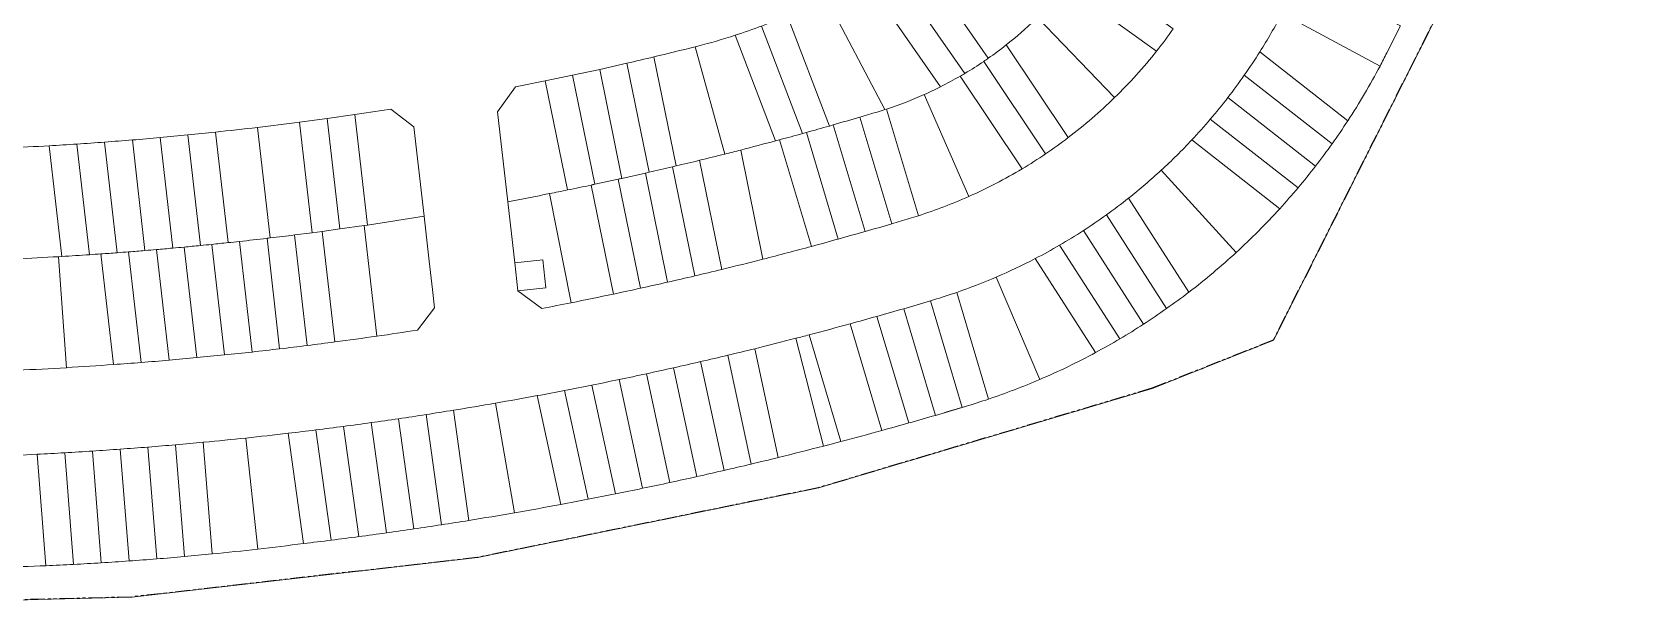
# Model space of a CAD drawing. Header units: centimetres. Extents: x -6122352 to 4157695, y -1694241 to 1947892.
# Drawn here: x -4495659 to -4150355, y -680526 to -556729 of the extents above; entities that cross this region are included whole.
import ezdxf

# ---------------------------------------------------------------- set-up
doc = ezdxf.new("R2010")
doc.units = ezdxf.units.CM
doc.header["$MEASUREMENT"] = 0
doc.linetypes.add('23585-XR-AR-DAMAC PLOT LIMITS$0$PHANTOM2', pattern=[1.25, 0.625, -0.125, 0.125, -0.125, 0.125, -0.125])
for name, color, linetype, lineweight, true_color in [('23585-XR-AR-DAMAC PLOT LIMITS$0$1-End units', 7, 'Continuous', 5, 0xf8991e), ('23585-XR-AR-DAMAC PLOT LIMITS$0$1-Open Space', 7, 'Continuous', 5, 0x90cf5a), ('23585-XR-AR-DAMAC PLOT LIMITS$0$1-Utility', 7, 'Continuous', 5, 0x8db1ff)]:
    doc.layers.add(name, color=color, linetype=linetype, lineweight=lineweight, true_color=true_color)
doc.layers.add('23585-XR-AR-DAMAC PLOT LIMITS$0$1-Mid units', color=41, linetype='Continuous', lineweight=5)
doc.layers.add('A-ANNO-TEXT', color=3, linetype='Continuous', lineweight=25)
doc.layers.add('23585-XR-AR-DAMAC PLOT LIMITS$0$D-Phase New', color=7, linetype='Continuous', true_color=0x000080)
doc.layers.add('23585-XR-AR-DAMAC PLOT LIMITS$0$PROJECT_LIMIT', color=1, linetype='Continuous')
doc.layers.add('@MI-REF LAYER', color=7, linetype='Continuous')

# ---------------------------------------------------------------- blocks, each defined once
blk = doc.blocks.new('23585-XR-AR-DAMAC PLOT LIMITS')
at = {"layer": '23585-XR-AR-DAMAC PLOT LIMITS$0$1-End units', "color": 251, "true_color": 0x636466}
for points in [[(497353.67, 2769111.97), (497331.02, 2769104.02, 0.005102), (497330.14, 2769106.43), (497327.8, 2769112.58), (497350.24, 2769121.1), (497352.57, 2769114.95, -0.005293)], [(497357.67, 2769098.87), (497333.9, 2769094.88, 0.019023), (497331.02, 2769104.02), (497353.67, 2769111.97, -0.022846)], [(497319.99, 2769065.13), (497295.99, 2769064.5, 0.027448), (497295.19, 2769073.64), (497318.71, 2769078.6, -0.031435)], [(497362.34, 2769061.92), (497338.34, 2769061.97, 0.018379), (497337.98, 2769071.23), (497361.73, 2769075.21, -0.022194)], [(497296.01, 2769063.86, -0.024859), (497295.81, 2769055.54, -0.014393), (497295.32, 2769050.75), (497265.54, 2769054.75, 0.018848), (497266, 2769064.16)], [(497319.59, 2769051.91), (497295.81, 2769055.54, 0.024859), (497296.01, 2769063.86, 0.001907), (497295.99, 2769064.5), (497319.99, 2769065.13, -0.030746)], [(497362.34, 2769061.92, -0.022215), (497361.77, 2769048.61), (497338.02, 2769052.71, 0.0184), (497338.34, 2769061.97)], [(497292.89, 2769038.97, -0.011643), (497291.75, 2769035.24, -0.025939), (497288.58, 2769027.16), (497288.43, 2769026.83), (497261.89, 2769033.79, 0.01861), (497263.93, 2769042.86)], [(497317.84, 2769040.04, -0.030093), (497314.47, 2769027.53), (497291.75, 2769035.24, 0.011643), (497292.89, 2769038.97, 0.01448), (497294.07, 2769043.67)], [(497314.47, 2769027.53, -0.027112), (497310.17, 2769016.68), (497288.58, 2769027.16, 0.025939), (497291.75, 2769035.24)], [(497288.43, 2769026.83, -0.005197), (497287.69, 2769025.26, -0.00126), (497285.98, 2769021.76, -0.001938), (497283.32, 2769016.38), (497282.93, 2769015.59), (497259.23, 2769024.99, 0.018378), (497261.89, 2769033.79)], [(497357.77, 2769024.94, -0.022315), (497353.91, 2769012.13), (497331.28, 2769020.13, 0.018509), (497334.03, 2769029.04)], [(497353.91, 2769012.13, -0.019672), (497349.57, 2769001.16), (497327.97, 2769011.65, 0.01808), (497331.28, 2769020.13)], [(497277.44, 2769004.86, -0.00251), (497273.82, 2768997.98, -0.001133), (497272.16, 2768994.89), (497250.76, 2769005.76), (497251.03, 2769006.27, 0.016929), (497254.79, 2769013.84)], [(497272.16, 2768994.89, -0.001826), (497269.46, 2768989.93, -0.001676), (497266.95, 2768985.39), (497246.35, 2768997.73, 0.003053), (497250.76, 2769005.76)], [(497299.47, 2768995.2, -0.003387), (497294.43, 2768985.63), (497273.82, 2768997.98, 0.00251), (497277.44, 2769004.86), (497277.87, 2769005.68)], [(497294.43, 2768985.63, -0.00287), (497290.06, 2768977.58), (497269.46, 2768989.93, 0.001826), (497272.16, 2768994.89, 0.001133), (497273.82, 2768997.98)], [(497339.02, 2768979.6, -0.002725), (497334.8, 2768971.47), (497313.2, 2768981.96, 0.002805), (497317.42, 2768990.09)], [(497254.94, 2768964.61, -0.002956), (497252.89, 2768961.21, -0.003119), (497248.08, 2768953.38), (497232.31, 2768964.84), (497230.98, 2768971.34), (497234.35, 2768976.95)], [(497332.99, 2768968.04, -0.003008), (497328.2, 2768959.15), (497307.47, 2768971.27, 0.002797), (497311.8, 2768979.31)], [(497278.17, 2768956.73, -0.002904), (497273.42, 2768948.77), (497252.89, 2768961.21, 0.002956), (497254.94, 2768964.61, 0.002956), (497257.59, 2768969.06)], [(497224.52, 2768917.75), (497222.31, 2768914.62, -0.001313), (497219.22, 2768910.29), (497199.8, 2768924.39, 0.003051), (497205.1, 2768931.85)], [(497303.97, 2768917.71, -0.003013), (497298.56, 2768909.15), (497278.35, 2768922.09, 0.002803), (497283.24, 2768929.83)], [(497219.22, 2768910.29, -0.001984), (497218.82, 2768909.74, -0.001984), (497215.3, 2768904.89, -0.000797), (497213.83, 2768902.9), (497194.41, 2768917, 0.003051), (497199.8, 2768924.39)], [(497250.39, 2768912.96, -0.002868), (497245.19, 2768905.43), (497225.77, 2768919.53), (497227.95, 2768922.68), (497230.96, 2768927.07)], [(497298.56, 2768909.15, -0.002979), (497293.11, 2768900.75), (497273.34, 2768914.37, 0.002821), (497278.35, 2768922.09)], [(497191.78, 2768874.42), (497191.34, 2768873.87, -0.002959), (497185.52, 2768866.8), (497184.89, 2768866.05), (497166.47, 2768881.44, 0.00307), (497172.33, 2768888.54)], [(497272.7, 2768871.1, -0.003852), (497266.91, 2768863), (497247.48, 2768877.26, 0.002829), (497252.93, 2768884.71)], [(497216.53, 2768866.92, -0.003197), (497210.15, 2768858.96), (497191.34, 2768873.87), (497191.78, 2768874.42, 0.001941), (497195.55, 2768879.1, 0.000798), (497197.09, 2768881.03)], [(497266.91, 2768863, -0.003851), (497261.01, 2768855), (497241.96, 2768869.87), (497242.05, 2768869.99, 0.002777), (497247.48, 2768877.26)], [(497210.15, 2768858.96, -0.003287), (497203.48, 2768850.86), (497185.52, 2768866.8, 0.002959), (497191.34, 2768873.87)], [(497238.65, 2768826.85, -0.003912), (497232.09, 2768819.16), (497222.22, 2768827.52), (497221.94, 2768827.76), (497213.78, 2768834.68, 0.002801), (497219.65, 2768841.68)]]:
    blk.add_lwpolyline(points, format="xyb", close=True, dxfattribs=at)
blk.add_lwpolyline([(497238.21, 2768937.93), (497231.34, 2768927.63), (497211.91, 2768941.74), (497216.32, 2768948.27), (497222.48, 2768949.36)], close=True, dxfattribs=at)
at = {"layer": '23585-XR-AR-DAMAC PLOT LIMITS$0$1-Mid units', "color": 251, "true_color": 0x636466}
for points in [[(497359.04, 2769093.01), (497335.34, 2769089.03, 0.011941), (497333.9, 2769094.88), (497357.67, 2769098.87, -0.010022)], [(497360.17, 2769087.12), (497336.5, 2769083.15, 0.011911), (497335.34, 2769089.03), (497359.04, 2769093.01, -0.010003)], [(497361.07, 2769081.19), (497337.38, 2769077.21, 0.011909), (497336.5, 2769083.15), (497360.17, 2769087.12, -0.010002)], [(497318.71, 2769078.6), (497295.19, 2769073.64, 0.008924), (497294.71, 2769076.59, 0.009009), (497294.12, 2769079.55), (497317.6, 2769084.5, -0.013935)], [(497361.73, 2769075.21), (497337.98, 2769071.23, 0.011933), (497337.38, 2769077.21), (497361.07, 2769081.19, -0.010017)], [(497319.59, 2769051.91, -0.013937), (497318.88, 2769045.95), (497295.16, 2769049.57, 0.003548), (497295.32, 2769050.75, 0.014393), (497295.81, 2769055.54)], [(497295.32, 2769050.75, -0.003548), (497295.16, 2769049.57, -0.014388), (497294.32, 2769044.83), (497264.88, 2769048.79, 0.012005), (497265.54, 2769054.75)], [(497361.77, 2769048.61, -0.010021), (497361.12, 2769042.63), (497337.45, 2769046.72, 0.01194), (497338.02, 2769052.71)], [(497294.32, 2769044.83, -0.003546), (497294.07, 2769043.67, -0.01448), (497292.89, 2769038.97), (497263.93, 2769042.86, 0.012006), (497264.88, 2769048.79)], [(497318.88, 2769045.95, -0.013934), (497317.84, 2769040.04), (497294.07, 2769043.67, 0.003546), (497294.32, 2769044.83, 0.014388), (497295.16, 2769049.57)], [(497361.12, 2769042.63, -0.010003), (497360.24, 2769036.69), (497336.59, 2769040.78, 0.011911), (497337.45, 2769046.72)], [(497360.24, 2769036.69, -0.010003), (497359.12, 2769030.8), (497335.45, 2769034.88, 0.011909), (497336.59, 2769040.78)], [(497359.12, 2769030.8, -0.010017), (497357.77, 2769024.94), (497334.03, 2769029.04, 0.011934), (497335.45, 2769034.88)], [(497282.93, 2769015.59, -0.001654), (497280.62, 2769011.02), (497280.21, 2769010.21), (497257.15, 2769019.37, 0.012005), (497259.23, 2769024.99)], [(497310.17, 2769016.68, -0.004798), (497309.29, 2769014.81, -0.001232), (497307.57, 2769011.27), (497285.98, 2769021.76, 0.00126), (497287.69, 2769025.26, 0.005197), (497288.43, 2769026.83), (497288.58, 2769027.16)], [(497307.57, 2769011.27, -0.00188), (497304.91, 2769005.89), (497283.32, 2769016.38, 0.001938), (497285.98, 2769021.76)], [(497280.21, 2769010.21, -0.001647), (497277.87, 2769005.68), (497277.44, 2769004.86), (497254.79, 2769013.84, 0.012008), (497257.15, 2769019.37)], [(497304.91, 2769005.89, -0.00188), (497302.21, 2769000.54), (497280.62, 2769011.02, 0.001654), (497282.93, 2769015.59), (497283.32, 2769016.38)], [(497302.21, 2769000.54, -0.001881), (497299.47, 2768995.2), (497277.87, 2769005.68, 0.001647), (497280.21, 2769010.21), (497280.62, 2769011.02)], [(497349.57, 2769001.16, -0.008752), (497347.37, 2768996.39), (497347.04, 2768995.71), (497325.45, 2769006.2), (497325.77, 2769006.84, 0.010489), (497327.97, 2769011.65)], [(497347.04, 2768995.71, -0.001785), (497344.41, 2768990.32), (497322.82, 2769000.81, 0.001838), (497325.45, 2769006.2)], [(497344.41, 2768990.32, -0.001786), (497341.73, 2768984.95), (497320.14, 2768995.44, 0.001838), (497322.82, 2769000.81)], [(497266.95, 2768985.39), (497266.55, 2768984.68, -0.0016), (497264.01, 2768980.16), (497243.42, 2768992.5, 0.002001), (497246.35, 2768997.73)], [(497341.73, 2768984.95, -0.001786), (497339.02, 2768979.6), (497317.42, 2768990.09, 0.001838), (497320.14, 2768995.44)], [(497290.06, 2768977.58, -0.001881), (497287.15, 2768972.33), (497266.55, 2768984.68), (497266.95, 2768985.39, 0.001676), (497269.46, 2768989.93)], [(497287.15, 2768972.33, -0.001881), (497284.19, 2768967.11), (497263.6, 2768979.45), (497264.01, 2768980.16, 0.001585), (497266.55, 2768984.68)], [(497258, 2768969.77), (497257.79, 2768969.42), (497257.59, 2768969.06, -0.002956), (497254.94, 2768964.61), (497234.35, 2768976.95), (497237.42, 2768982.1)], [(497284.19, 2768967.11, -0.00188), (497281.2, 2768961.91), (497260.61, 2768974.25, 0.001422), (497261.02, 2768974.95), (497263.6, 2768979.45)], [(497281.2, 2768961.91, -0.00188), (497278.17, 2768956.73), (497257.59, 2768969.06, 0.001938), (497258, 2768969.77), (497260.61, 2768974.25)], [(497328.2, 2768959.15, -0.001786), (497325.3, 2768953.89), (497304.57, 2768966.01, 0.001839), (497307.47, 2768971.27)], [(497325.3, 2768953.89, -0.001786), (497322.36, 2768948.66), (497301.64, 2768960.77, 0.001838), (497304.57, 2768966.01)], [(497322.36, 2768948.66, -0.001786), (497319.39, 2768943.45), (497298.67, 2768955.56, 0.001838), (497301.64, 2768960.77)], [(497319.39, 2768943.45, -0.001785), (497316.38, 2768938.26), (497295.66, 2768950.37, 0.001838), (497298.67, 2768955.56)], [(497316.38, 2768938.26, -0.001785), (497313.33, 2768933.09), (497292.61, 2768945.2, 0.001838), (497295.66, 2768950.37)], [(497313.33, 2768933.09, -0.001786), (497310.25, 2768927.94), (497289.53, 2768940.05, 0.001838), (497292.61, 2768945.2)], [(497310.25, 2768927.94, -0.001786), (497307.13, 2768922.81), (497286.41, 2768934.93, 0.001838), (497289.53, 2768940.05)], [(497307.13, 2768922.81, -0.001786), (497303.97, 2768917.71), (497283.24, 2768929.83, 0.001839), (497286.41, 2768934.93)], [(497245.19, 2768905.43, -0.00188), (497241.74, 2768900.52), (497222.31, 2768914.62), (497224.52, 2768917.75), (497225.77, 2768919.53)], [(497213.83, 2768902.9, -0.001141), (497211.73, 2768900.06, -0.000797), (497210.25, 2768898.08), (497190.83, 2768912.18, 0.002001), (497194.41, 2768917)], [(497241.74, 2768900.52, -0.00188), (497238.24, 2768895.64), (497218.82, 2768909.74, 0.001747), (497219.22, 2768910.29, 0.001308), (497222.31, 2768914.62)], [(497293.11, 2768900.75, -0.001786), (497289.8, 2768895.75), (497270.03, 2768909.36, 0.001838), (497273.34, 2768914.37)], [(497210.25, 2768898.08, -0.001141), (497208.13, 2768895.26, -0.000798), (497206.63, 2768893.29), (497187.21, 2768907.4, 0.002001), (497190.83, 2768912.18)], [(497206.63, 2768893.29, -0.001141), (497204.49, 2768890.49, -0.000798), (497202.98, 2768888.53), (497183.55, 2768902.64, 0.002001), (497187.21, 2768907.4)], [(497238.24, 2768895.64, -0.00188), (497234.72, 2768890.79), (497215.3, 2768904.89, 0.001938), (497218.82, 2768909.74)], [(497289.8, 2768895.75, -0.001786), (497286.45, 2768890.77), (497266.68, 2768904.38, 0.001838), (497270.03, 2768909.36)], [(497234.72, 2768890.79, -0.00188), (497231.15, 2768885.96), (497211.73, 2768900.06, 0.001141), (497213.83, 2768902.9, 0.000797), (497215.3, 2768904.89)], [(497286.45, 2768890.77, -0.001785), (497283.07, 2768885.82), (497263.3, 2768899.43, 0.001838), (497266.68, 2768904.38)], [(497202.98, 2768888.53, -0.001142), (497200.81, 2768885.74, -0.000798), (497199.28, 2768883.8), (497179.85, 2768897.91, 0.002002), (497183.55, 2768902.64)], [(497231.15, 2768885.96, -0.00188), (497227.55, 2768881.16), (497208.13, 2768895.26, 0.001141), (497210.25, 2768898.08, 0.000797), (497211.73, 2768900.06)], [(497199.28, 2768883.8, -0.001142), (497197.09, 2768881.03, -0.000798), (497195.55, 2768879.1), (497176.11, 2768893.21, 0.002002), (497179.85, 2768897.91)], [(497283.07, 2768885.82, -0.001785), (497279.65, 2768880.89), (497259.88, 2768894.5, 0.001838), (497263.3, 2768899.43)], [(497195.55, 2768879.1, -0.001941), (497191.78, 2768874.42), (497172.33, 2768888.54, 0.002003), (497176.11, 2768893.21)], [(497227.55, 2768881.16, -0.001881), (497223.92, 2768876.38), (497204.49, 2768890.49, 0.001141), (497206.63, 2768893.29, 0.000798), (497208.13, 2768895.26)], [(497279.65, 2768880.89, -0.001785), (497276.19, 2768875.98), (497256.42, 2768889.59, 0.001838), (497259.88, 2768894.5)], [(497223.92, 2768876.38, -0.001881), (497220.24, 2768871.64), (497200.81, 2768885.74, 0.001142), (497202.98, 2768888.53, 0.000798), (497204.49, 2768890.49)], [(497276.19, 2768875.98, -0.001786), (497272.7, 2768871.1), (497252.93, 2768884.71, 0.001838), (497256.42, 2768889.59)], [(497220.24, 2768871.64, -0.001881), (497216.53, 2768866.92), (497197.09, 2768881.03, 0.001142), (497199.28, 2768883.8, 0.000798), (497200.81, 2768885.74)], [(497261.01, 2768855, -0.00232), (497257.39, 2768850.22), (497238.33, 2768865.11), (497238.42, 2768865.22, 0.001791), (497241.96, 2768869.87)], [(497257.39, 2768850.22, -0.002319), (497253.73, 2768845.48), (497234.66, 2768860.37), (497234.74, 2768860.47, 0.001795), (497238.33, 2768865.11)], [(497253.73, 2768845.48, -0.002319), (497250.03, 2768840.77), (497230.96, 2768855.66, 0.001835), (497234.66, 2768860.37)], [(497250.03, 2768840.77, -0.00232), (497246.28, 2768836.09), (497227.22, 2768850.97, 0.001835), (497230.96, 2768855.66)], [(497246.28, 2768836.09, -0.00232), (497242.49, 2768831.45), (497223.45, 2768846.31, 0.001836), (497227.22, 2768850.97)], [(497242.49, 2768831.45, -0.00232), (497238.65, 2768826.85), (497219.65, 2768841.68, 0.001836), (497223.45, 2768846.31)]]:
    blk.add_lwpolyline(points, format="xyb", close=True, dxfattribs=at)
for points in [[(497264.01, 2768980.16), (497263.6, 2768979.45), (497261.02, 2768974.95), (497240.44, 2768987.29), (497243.42, 2768992.5)], [(497261.02, 2768974.95), (497260.82, 2768974.6), (497260.61, 2768974.25), (497258, 2768969.77), (497237.42, 2768982.1), (497240.44, 2768987.29)], [(497231.34, 2768927.63), (497230.96, 2768927.07), (497227.95, 2768922.68), (497208.52, 2768936.78), (497211.91, 2768941.74)], [(497205.1, 2768931.85), (497208.52, 2768936.78), (497227.95, 2768922.68), (497225.77, 2768919.53), (497224.52, 2768917.75)]]:
    blk.add_lwpolyline(points, close=True, dxfattribs=at)
at = {"layer": '23585-XR-AR-DAMAC PLOT LIMITS$0$1-Open Space', "color": 251, "true_color": 0x636466}
blk.add_lwpolyline([(497350.24, 2769121.1), (497352.57, 2769114.95, -0.005293), (497353.67, 2769111.97, -0.022846), (497357.67, 2769098.87, -0.010022), (497359.04, 2769093.01, -0.010003), (497360.17, 2769087.12, -0.010002), (497361.07, 2769081.19, -0.010017), (497361.73, 2769075.21, -0.022194), (497362.34, 2769061.92, -0.022215), (497361.77, 2769048.61, -0.010021), (497361.12, 2769042.63, -0.010003), (497360.24, 2769036.69, -0.010003), (497359.12, 2769030.8, -0.010017), (497357.77, 2769024.94, -0.022315), (497353.91, 2769012.13, -0.019672), (497349.57, 2769001.16, -0.008752), (497347.37, 2768996.39), (497347.12, 2768995.87, -0.001836), (497344.41, 2768990.32, -0.001786), (497341.73, 2768984.95, -0.001786), (497339.02, 2768979.6, -0.002725), (497334.8, 2768971.47), (497333.4, 2768968.81), (497332.99, 2768968.04, -0.003008), (497328.2, 2768959.15, -0.001786), (497325.3, 2768953.89, -0.001786), (497322.36, 2768948.66, -0.001786), (497319.39, 2768943.45, -0.001785), (497316.38, 2768938.26, -0.001785), (497313.33, 2768933.09, -0.001786), (497310.25, 2768927.94, -0.001786), (497307.13, 2768922.81, -0.001786), (497303.97, 2768917.71, -0.003013), (497298.56, 2768909.15, -0.002979), (497293.11, 2768900.75, -0.001786), (497289.8, 2768895.75, -0.001786), (497286.45, 2768890.77, -0.001785), (497283.07, 2768885.82, -0.001785), (497279.65, 2768880.89, -0.001785), (497276.19, 2768875.98, -0.001786), (497272.7, 2768871.1, -0.003852), (497266.91, 2768863, -0.003851), (497261.01, 2768855, -0.00232), (497257.39, 2768850.22, -0.002319), (497253.73, 2768845.48, -0.002319), (497250.03, 2768840.77, -0.00232), (497246.28, 2768836.09, -0.00232), (497242.49, 2768831.45, -0.00232), (497238.65, 2768826.85, -0.003912), (497232.09, 2768819.16)], format="xyb", dxfattribs=at)
blk.add_lwpolyline([(497083.03, 2768673.78), (497094.9, 2768682.37), (497106.67, 2768691.09), (497118.34, 2768699.93), (497129.93, 2768708.89), (497141.41, 2768717.97), (497152.79, 2768727.16), (497206.87, 2768779.29), (497256.16, 2768835.96), (497300.29, 2768896.75), (497338.9, 2768961.18), (497371.71, 2769028.75), (497381.73, 2769055.05), (497333.11, 2769183.1), (497350.92, 2769219.74)], dxfattribs=at)
for points in [[(497334.8, 2768971.47), (497333.4, 2768968.82), (497333.38, 2768968.77), (497332.99, 2768968.04), (497311.8, 2768979.31, 0.00092), (497313.2, 2768981.96)], [(497273.42, 2768948.77, -0.002037), (497270.03, 2768943.23), (497263.77, 2768941.99), (497267.35, 2768946.93), (497262.42, 2768950.51), (497258.83, 2768945.58), (497248.08, 2768953.38, 0.003119), (497252.89, 2768961.21)], [(497246.1, 2768932.21), (497251.04, 2768928.62), (497254.29, 2768926.26), (497255.35, 2768920.33, -0.002785), (497250.39, 2768912.96), (497230.96, 2768927.07), (497231.34, 2768927.63), (497238.21, 2768937.93)]]:
    blk.add_lwpolyline(points, format="xyb", close=True, dxfattribs=at)
at = {"layer": '23585-XR-AR-DAMAC PLOT LIMITS$0$1-Utility', "color": 251, "true_color": 0x636466}
blk.add_lwpolyline([(497267.35, 2768946.93), (497263.77, 2768941.99), (497258.83, 2768945.58), (497262.42, 2768950.51)], close=True, dxfattribs=at)
at = {"layer": '23585-XR-AR-DAMAC PLOT LIMITS$0$D-Phase New', "color": 8, "const_width": 0.1}
blk.add_lwpolyline([(497536.81, 2769352.14), (497584.9, 2769406.41), (497631.67, 2769450.47), (497321.18, 2769786.63), (497249.2, 2769738.1), (497196.84, 2769708.74), (496968.84, 2769577.18), (496894.23, 2769525.45), (496774.4, 2769438.43), (496699.47, 2769372.26), (496681.41, 2769354.87), (497226.77, 2768802.17), (497256.16, 2768835.96), (497300.28, 2768896.74), (497338.9, 2768961.17), (497371.7, 2769028.74), (497381.73, 2769055.04), (497333.11, 2769183.1), (497381.2, 2769282.03), (497510.83, 2769316.9)], close=True, dxfattribs=at)
at = {"layer": '23585-XR-AR-DAMAC PLOT LIMITS$0$PROJECT_LIMIT', "linetype": '23585-XR-AR-DAMAC PLOT LIMITS$0$PHANTOM2', "ltscale": 5}
blk.add_lwpolyline([(497381.2, 2769282.03), (497333.11, 2769183.1), (497381.73, 2769055.04), (497371.7, 2769028.74), (497338.9, 2768961.17), (497300.28, 2768896.74), (497256.16, 2768835.96), (497206.87, 2768779.28), (497152.79, 2768727.16), (497141.4, 2768717.96), (497129.92, 2768708.89), (497118.34, 2768699.93), (497106.66, 2768691.09), (497094.89, 2768682.37), (497083.03, 2768673.77)], dxfattribs=at)
blk = doc.blocks.new('A$Cf093b529')
at = {"layer": 'A-ANNO-TEXT'}
blk.add_blockref('23585-XR-AR-DAMAC PLOT LIMITS', (-495391.99, -2768603.44), dxfattribs=at)

msp = doc.modelspace()

# ---------------------------------------------------------------- block references
at = {"layer": '@MI-REF LAYER', "xscale": 999.9999999999999, "yscale": 999.9999999999999, "zscale": 999.9999999999999, "rotation": 312.4882903633292}
msp.add_blockref('A$Cf093b529', (-5904718.73535, 539022.72011), dxfattribs=at)

doc.saveas('drawing.dxf')
